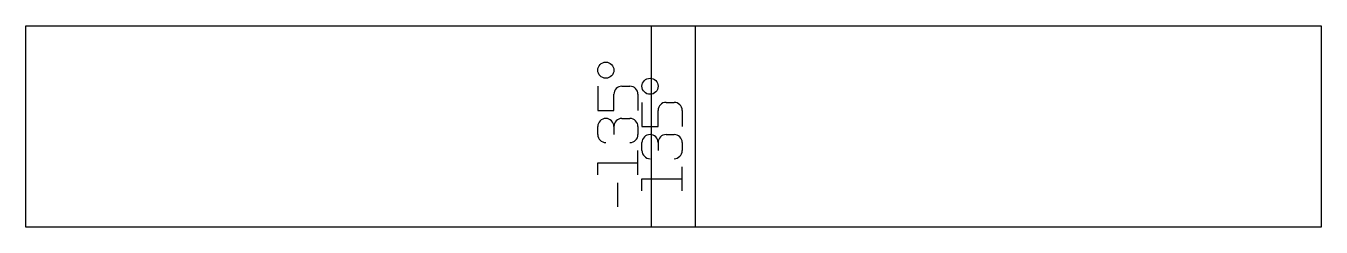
# Model space of a CAD drawing. Header units: millimetres. Extents: x 0 to 64.4, y 0 to 10.
import ezdxf

# ---------------------------------------------------------------- set-up
doc = ezdxf.new("R2010")
doc.units = ezdxf.units.MM
for name, color, linetype in [('Unfold008_Sketch', 7, 'CONTINUOUS'), ('Unfold008_Sketch_Bend_Labels', 7, 'CONTINUOUS'), ('Unfold008_Sketch_Bends', 7, 'CONTINUOUS')]:
    doc.layers.add(name, color=color, linetype=linetype)

msp = doc.modelspace()

# ---------------------------------------------------------------- linework, layer by layer
at = {"layer": 'Unfold008_Sketch'}
for p, q in [((0, 0), (0, 10)), ((0, 10), (30, 10)), ((30, 10), (32.199, 10)), ((32.199, 10), (34.398, 10)), ((34.398, 10), (64.398, 10)), ((64.398, 10), (64.398, 0)), ((30, 0), (0, 0)), ((32.199, 0), (30, 0)), ((34.398, 0), (32.199, 0)), ((64.398, 0), (34.398, 0))]:
    msp.add_line(p, q, dxfattribs=at)
at = {"layer": 'Unfold008_Sketch_Bend_Labels'}
for p, q in [((28.433, 7), (28.433, 5.8)), ((29.233, 5.8), (29.233, 6.6)), ((29.633, 7), (30.033, 7)), ((30.433, 6.6), (30.433, 5.8)), ((28.433, 5.8), (29.233, 5.8)), ((30.632, 6.2), (30.632, 5)), ((31.432, 5), (31.432, 5.8)), ((31.832, 6.2), (32.232, 6.2)), ((32.632, 5.8), (32.632, 5)), ((29.633, 5.4), (30.033, 5.4)), ((28.433, 4.6), (28.433, 5)), ((29.233, 5), (29.233, 4.6)), ((30.433, 5), (30.433, 4.6)), ((30.632, 5), (31.432, 5)), ((31.832, 4.6), (32.232, 4.6)), ((30.632, 3.8), (30.632, 4.2)), ((31.432, 4.2), (31.432, 3.8)), ((32.632, 4.2), (32.632, 3.8)), ((30.433, 2.6), (30.433, 3.8)), ((28.433, 2.6), (28.433, 3.2)), ((28.433, 3.2), (30.433, 3.2)), ((32.632, 1.8), (32.632, 3)), ((29.433, 1), (29.433, 2.2)), ((30.632, 1.8), (30.632, 2.4)), ((30.632, 2.4), (32.632, 2.4))]:
    msp.add_line(p, q, dxfattribs=at)
for centre in [(28.833, 7.8), (31.032, 7)]:
    msp.add_circle(centre, 0.4, dxfattribs=at)
for centre, start, end in [((29.633, 6.6), 90, -180), ((30.033, 6.6), 0, 90), ((31.832, 5.8), 90, -180), ((32.232, 5.8), 0, 90), ((28.833, 5), 0, -180), ((29.633, 5), 90, -180), ((30.033, 5), 0, 90), ((28.833, 4.6), 180, -90), ((30.033, 4.6), -90, 0), ((31.032, 4.2), 0, 180), ((31.832, 4.2), 90, -180), ((32.232, 4.2), 0, 90), ((31.032, 3.8), 180, -90), ((32.232, 3.8), -90, 0)]:
    msp.add_arc(centre, 0.4, start, end, dxfattribs=at)
at = {"layer": 'Unfold008_Sketch_Bends'}
for p, q in [((31.1, 0), (31.1, 10)), ((33.299, 0), (33.299, 10))]:
    msp.add_line(p, q, dxfattribs=at)

doc.saveas('drawing.dxf')
